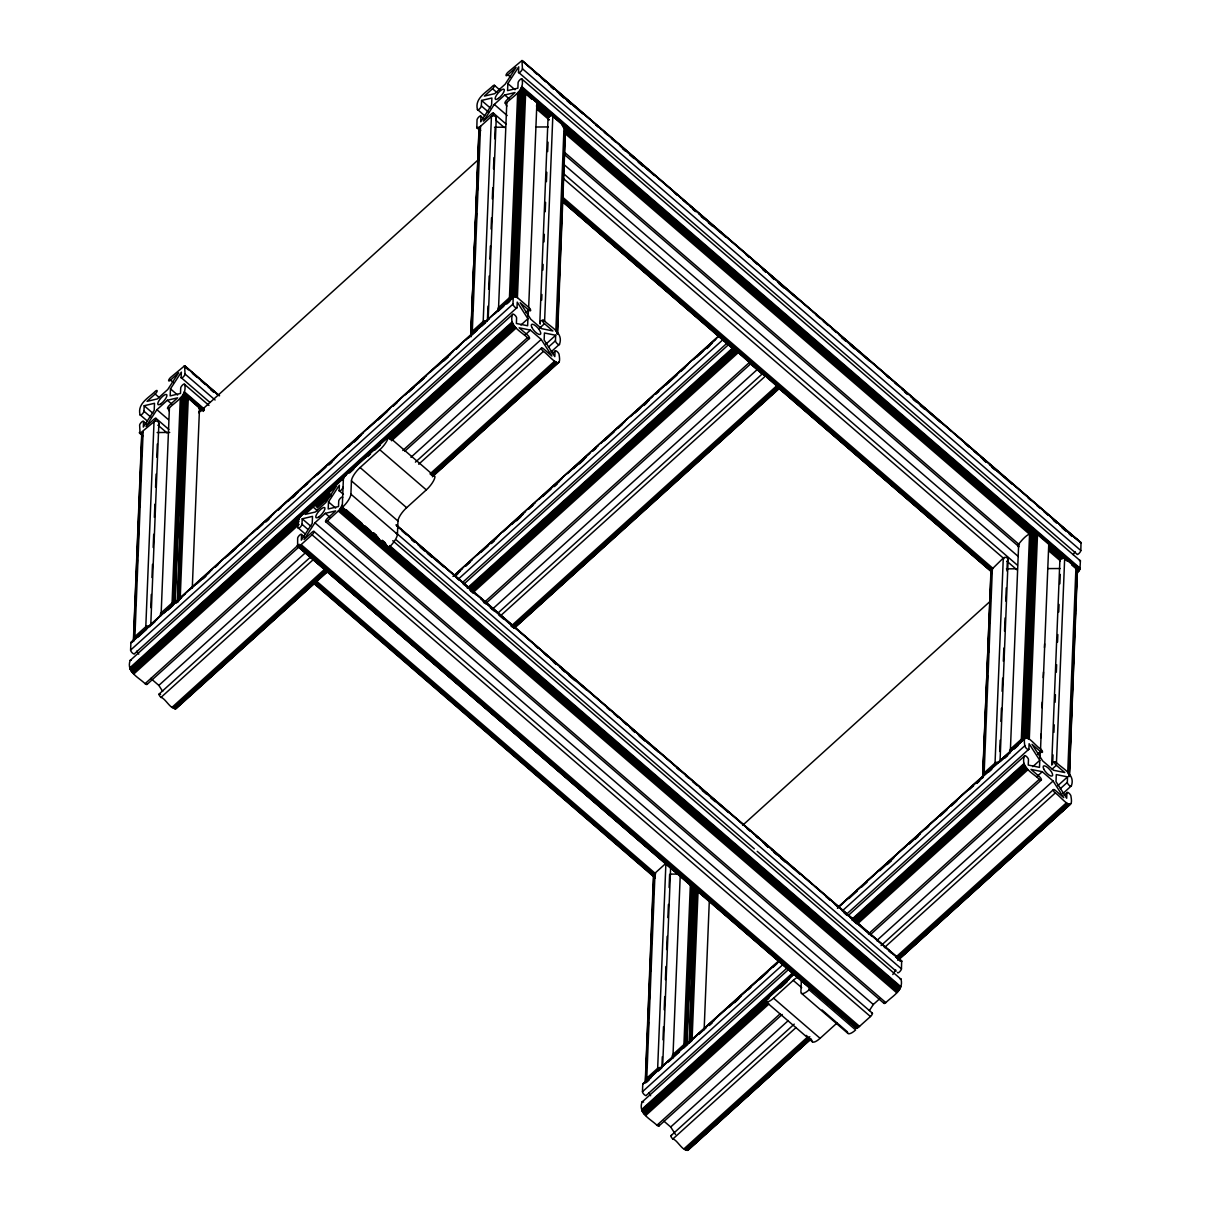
<?xml version="1.0" encoding="UTF-8"?>
<svg xmlns="http://www.w3.org/2000/svg" width="1211" height="1211" viewBox="0 0 1211 1211"><rect width="100%" height="100%" fill="white"/><g stroke="black" fill="none" stroke-linecap="round" stroke-linejoin="round"><path stroke-width="1.5" d="M147.106 683.7A2.816 0.984 47.9 0 1 145.093 683.67C138.796 677.539 125.974 671.817 130.183 660.479L512.556 314.497A2.816 0.984 47.9 0 1 514.63 314.921A2.816 0.984 47.9 0 1 516.597 317.993L516.386 323.473L527.633 325.774L527.905 318.735L517.233 302.129L517.021 307.609L134.648 653.577A2.816 0.984 47.9 0 1 132.574 653.153A2.816 0.984 47.9 0 1 130.591 650.095L130.894 642.738L132.559 642.012M209.76 402.294L181.12 377.59L181.347 372.11L170.463 388.852L170.176 395.891L180.484 393.454L180.711 387.974A2.816 0.878 -49.2 0 1 182.71 384.886A2.816 0.878 -49.2 0 1 184.617 384.432C187.538 395.649 175.762 401.446 169.419 407.819A2.816 0.878 -49.2 0 1 167.512 408.258A2.816 0.878 -49.2 0 1 169.525 405.17L177.639 397.829L167.33 400.266L156.9 409.696L146.016 426.439L154.145 419.097A2.816 0.878 -49.2 0 1 156.037 418.643A2.816 0.878 -49.2 0 1 154.024 421.731L140.082 433.356L139.628 425.137A2.816 0.878 -49.2 0 1 141.642 422.049A2.816 0.878 -49.2 0 1 143.549 421.595L146.41 424.062M147.212 420.928L140.052 414.752C137.131 403.535 148.908 397.738 155.25 391.365A2.816 0.878 -49.2 0 1 157.158 390.926A2.816 0.878 -49.2 0 1 155.144 394.014L147.031 401.356L157.339 398.919L167.769 389.488L178.653 372.746L170.524 380.087A2.816 0.878 -49.2 0 1 168.632 380.542A2.816 0.878 -49.2 0 1 170.63 377.454L184.587 365.828L185.041 374.048A2.816 0.878 -49.2 0 1 183.028 377.136A2.816 0.878 -49.2 0 1 181.12 377.59M133.392 640.74L141.732 433.826L143.14 431.585L134.905 636.562L133.543 641.376L141.959 433.205M134.043 637.591L142.277 432.615M134.663 629.402L135.042 620.002M135.874 599.309L136.253 589.908M137.085 569.231L137.448 559.83M138.281 539.137L138.659 529.737M139.568 507.167L139.87 499.643M140.779 477.089L141.082 469.565M141.99 446.995L142.292 439.472M143.549 421.595L143.322 427.074L154.206 410.332L154.493 403.293L144.185 405.73L143.958 411.21A2.816 0.878 -49.2 0 1 141.959 414.298A2.816 0.878 -49.2 0 1 140.052 414.752M134.905 636.562L145.804 626.708L154.024 421.731A2.816 2.483 2.3 0 1 158.005 421.716A2.816 2.483 2.3 0 1 158.081 425.228M150.754 607.634L151.284 594.465M151.965 577.541L152.495 564.387M153.176 547.463L153.706 534.293M154.372 517.369L154.902 504.215M155.583 487.291L156.113 474.122M156.794 457.198L157.324 444.028M150.785 624.679L158.868 423.472M160.791 615.793A2.816 2.483 2.3 0 1 161.184 612.781L169.419 407.819A2.816 2.483 2.3 0 0 169.025 410.817M161.184 612.781L172.068 602.942L180.303 397.965C187.781 392.409 194.275 404.671 199.527 407.638L192.277 588.152M172.068 602.942L173.218 602.139L181.453 397.163M173.218 602.139L182.104 396.875M173.869 601.852L182.8 396.663M174.566 601.64L183.527 396.527M175.292 601.504L184.254 396.481M185.722 396.648L177.487 601.61L184.995 396.527M178.184 601.822L186.418 396.845M178.925 600.232L187.084 397.132M180.182 599.127L188.265 397.919M871.526 1013.198A2.816 0.878 -49.2 0 1 872.374 1013.849A2.816 0.878 -49.2 0 1 870.452 1016.544L858.554 1027.216L856.01 1028.033L297.618 546.297L297.649 538.199A2.816 0.878 -49.2 0 1 299.662 535.111A2.816 0.878 -49.2 0 1 301.569 534.656L304.43 537.139M305.233 533.99L298.073 527.814C295.151 516.597 306.928 510.815 313.271 504.442A2.816 0.878 -49.2 0 1 315.178 503.988A2.816 0.878 -49.2 0 1 313.165 507.076L305.051 514.433L315.36 511.996L325.789 502.55L336.673 485.808L328.559 493.165A2.816 0.878 -49.2 0 1 326.652 493.604A2.816 0.878 -49.2 0 1 328.665 490.516C332.858 489.819 338.808 476.559 343.349 479.768M301.569 534.656L301.342 540.136L312.226 523.409L312.514 516.37L302.205 518.792L301.993 524.272A2.816 0.878 -49.2 0 1 299.98 527.375A2.816 0.878 -49.2 0 1 298.073 527.814M343.44 494.36L339.141 490.652L339.368 485.172L328.484 501.914L328.196 508.953L338.505 506.516L338.732 501.036A2.816 0.878 -49.2 0 1 340.73 497.948A2.816 0.878 -49.2 0 1 342.637 497.494M342.244 507.485L343.455 477.119L388.443 436.429L434.976 476.574A12.14 3.815 -49.2 0 1 426.317 489.895L406.639 507.697A12.14 3.815 -49.2 0 0 397.965 521.033L397.435 534.308A12.14 3.815 -49.2 0 1 388.776 547.629L342.244 507.485A12.14 3.815 -49.2 0 0 350.902 494.164L351.432 480.888A12.14 3.815 -49.2 0 1 360.106 467.552L379.785 449.75A12.14 3.815 -49.2 0 0 388.443 436.429M480.328 130.561L476.831 127.776L477.028 119.859A2.816 0.878 -49.2 0 1 479.026 116.771A2.816 0.878 -49.2 0 1 480.934 116.317L483.795 118.799M484.597 115.651L477.437 109.474C474.515 98.258 486.292 92.46 492.635 86.102A2.816 0.878 -49.2 0 1 494.542 85.648A2.816 0.878 -49.2 0 1 492.529 88.736L484.415 96.078L494.724 93.656L505.154 84.21L516.037 67.468L507.924 74.825A2.816 0.878 -49.2 0 1 506.016 75.264A2.816 0.878 -49.2 0 1 508.03 72.176L521.971 60.55L522.425 68.77A2.816 0.878 -49.2 0 1 520.412 71.873A2.816 0.878 -49.2 0 1 518.505 72.312L518.732 66.832L507.848 83.574L507.56 90.613L517.869 88.176L518.096 82.696A2.816 0.878 -49.2 0 1 520.109 79.608A2.816 0.878 -49.2 0 1 522.002 79.154L1080.409 560.905L1079.94 569.049L1077.109 573.424M479.117 128.548L470.943 336.098L478.981 129.183L480.54 126.307L491.424 116.468A2.816 0.878 -49.2 0 0 493.437 113.365A2.816 0.878 -49.2 0 0 491.53 113.819L483.401 121.161L494.285 104.434L504.73 94.988L515.023 92.551L506.909 99.907A2.816 0.878 -49.2 0 0 504.896 102.996A2.816 0.878 -49.2 0 0 506.803 102.541C513.146 96.169 524.923 90.371 522.002 79.154M471.185 336.719L479.344 127.927M470.716 334.811L479.662 127.352M472.578 310.97L472.88 303.446M473.789 280.876L474.091 273.353M475 250.798L475.302 243.275M476.211 220.705L476.513 213.181M477.406 190.611L477.709 183.088M478.617 160.533L478.92 153.01M471.427 332.314L472.305 331.284L480.54 126.307L477.195 128.063M480.934 116.317L480.722 121.796L491.59 105.069L491.878 98.015L481.569 100.452L481.357 105.932A2.816 0.878 -49.2 0 1 479.344 109.035A2.816 0.878 -49.2 0 1 477.437 109.474M472.305 331.284L483.189 321.43L491.424 116.468A2.816 2.483 2.3 0 1 495.904 119.435M487.458 319.28L487.988 306.126M488.669 289.202L489.199 276.032M489.88 259.109L490.41 245.954M491.091 229.03L491.545 217.738M492.302 198.937L492.756 187.66M493.498 168.844L493.952 157.566M494.709 138.765L495.163 127.473M488.184 319.401L496.253 118.194M498.175 310.516A2.816 2.483 2.3 0 1 498.569 307.518L506.803 102.541A2.816 2.483 2.3 0 0 506.879 106.053M498.569 307.518L509.453 297.664L517.687 92.687C525.18 87.131 531.674 99.393 536.912 102.36A2.816 2.483 2.3 0 1 536.988 105.872M509.453 297.664L510.603 296.862L518.838 91.9M510.603 296.862L519.504 91.597M511.269 296.574L520.185 91.385M511.965 296.362L520.912 91.264M552.231 353.688L555.032 351.145A2.816 0.984 47.9 0 1 557.121 351.584A2.816 0.984 47.9 0 1 559.088 354.641C562.494 373.715 547.796 353.415 543.376 351.432A2.816 0.984 47.9 0 1 541.408 348.359A2.816 0.984 47.9 0 1 543.482 348.783L551.883 356.034L541.211 339.428L530.418 330.119L519.171 327.803L527.572 335.053A2.816 0.984 47.9 0 1 529.54 338.126A2.816 0.984 47.9 0 1 527.466 337.702C521.169 331.557 508.348 325.835 512.556 314.497M517.021 307.609A2.816 0.984 47.9 0 1 514.947 307.185A2.816 0.984 47.9 0 1 512.964 304.112L521.638 91.203M551.096 351.856L559.497 344.257C563.72 332.919 550.884 327.197 544.602 321.066A2.816 0.984 47.9 0 0 542.513 320.627A2.816 0.984 47.9 0 0 544.496 323.7L552.882 330.951L541.65 328.65L530.842 319.326L520.17 302.72L528.571 309.971A2.816 0.984 47.9 0 0 530.66 310.394A2.816 0.984 47.9 0 0 528.677 307.337L517.415 297.618L514.145 296.226L522.38 91.249M514.872 296.347L523.107 91.37M515.568 296.544L523.803 91.582M516.234 296.831L524.469 91.854M525.65 92.641L517.415 297.618L513.615 296.014L131.06 642.178M528.132 316.934L528.359 311.288M536.912 102.36L528.677 307.337A2.816 2.483 2.3 0 1 529.449 309.728M539.818 322.853L548.053 117.876M541.665 300.161L541.892 294.515M542.876 270.068L543.103 264.422M544.011 241.867L544.314 234.344M545.207 211.774L545.586 202.373M546.418 181.68L546.797 172.28M547.629 151.602L548.008 142.202M548.916 119.632A2.816 2.483 2.3 0 1 548.84 116.12A2.816 2.483 2.3 0 1 552.821 116.089L544.602 321.066A2.816 2.483 2.3 0 0 540.227 324.094M555.032 351.145L554.82 356.624L544.148 340.019L544.435 332.98L555.682 335.28L555.455 340.76A2.816 0.984 47.9 0 0 557.423 343.833A2.816 0.984 47.9 0 0 559.497 344.257M552.821 116.089L564.084 125.808L555.864 330.77L557.514 333.63M556.772 331.799L565.007 126.822L564.084 125.808M557.105 332.374L565.007 126.822M557.257 334.312L565.34 127.412M557.575 334.281L565.582 128.018M782.2 1014.455L658.951 1125.973A2.816 0.984 47.9 0 1 656.952 1125.261C650.67 1119.131 637.834 1113.409 642.042 1102.071L789.118 968.997M786.575 968.452L646.507 1095.183A2.816 0.984 47.9 0 1 644.434 1094.759A2.816 0.984 47.9 0 1 642.466 1091.686L642.753 1084.329L643.662 1083.451M666.474 862.928A2.816 2.483 2.3 0 0 665.899 863.337L655.015 873.176L653.456 876.053L645.251 1082.331L646.78 1078.153L657.664 1068.299A2.816 2.483 2.3 0 1 661.645 1068.284M645.418 1082.967L653.819 874.796M645.735 1081.695L654.137 874.221M646.977 1059.716L647.279 1052.192M648.188 1029.622L648.49 1022.099M649.399 999.544L649.701 992.021M650.534 971.328L650.913 961.928M651.73 941.25L652.108 931.849M653.017 909.279L653.319 901.756M646.78 1078.153L655.015 873.176M657.664 1068.299L665.899 863.337M661.933 1066.149L662.311 1056.749M662.992 1039.825L663.522 1026.671M664.203 1009.747L664.733 996.577M665.414 979.654L665.944 966.484M666.625 949.56L667.155 936.406M667.897 917.59L668.427 904.435M669.108 887.512L669.638 874.342M662.659 1066.27L670.652 866.94M673.119 1057.899A2.816 2.483 2.3 0 1 673.044 1054.387L680.219 875.735M673.044 1054.387L683.927 1044.533L690.421 882.804M683.927 1044.533L685.078 1043.731L691.511 883.894M685.078 1043.731L692.087 885.483M685.744 1043.443L692.783 885.271M686.44 1043.231L693.419 887.012M687.152 1043.095L694.16 886.967M695.538 889.01L689.347 1043.216L694.811 888.889M690.119 1041.536L696.234 889.222M690.785 1041.823L696.9 889.495M692.041 1040.718L698.096 890.282M704.136 1029.759L709.343 900M801.379 980.108L800.91 991.733A12.14 3.815 -49.2 0 0 809.115 989.796L855.647 1029.94A12.14 3.815 -49.2 0 1 847.488 1032.544M809.115 989.796L809.266 986.223M884.227 1002.178A2.816 0.878 -49.2 0 0 885.831 1002.617C892.174 996.259 903.951 990.462 901.029 979.245L392.758 540.742M897.533 972.403A2.816 0.878 -49.2 0 0 899.44 971.949A2.816 0.878 -49.2 0 0 901.453 968.861L901.65 960.944L899.879 960.989M982.802 777.689L990.976 570.154L1003.283 558.059A2.816 2.483 2.3 0 1 1007.264 558.029A2.816 2.483 2.3 0 1 1007.325 561.556L1006.947 570.956M982.636 777.053L991.203 569.533M982.969 774.495L991.521 568.943M983.604 773.254L983.907 765.73M984.815 743.16L985.118 735.637M986.026 713.067L986.329 705.544M987.237 682.989L987.54 675.466M988.448 652.896L988.751 645.372M989.659 622.802L989.962 615.294M990.855 592.724L991.234 583.324M983.287 773.92L984.165 772.875L992.399 567.914M984.165 772.875L995.048 763.036L1003.283 558.059M999.696 751.486L1000.15 740.193M1000.907 721.393L1001.436 708.223M1002.118 691.299L1002.647 678.145M1003.329 661.221L1003.858 648.052M1004.54 631.128L1005.069 617.958M1005.751 601.034L1006.28 587.88M1000.044 760.992L1008.127 559.785M1010.504 752.621A2.816 2.483 2.3 0 1 1010.428 749.109L1018.663 544.133C1030.379 529.177 1036.722 529.51 1048.771 543.951A2.816 2.483 2.3 0 1 1049.286 546.948M1010.428 749.109L1021.327 739.255L1029.562 534.293M1021.327 739.255L1022.478 738.468L1030.712 533.491M1022.478 738.468L1031.363 533.203M1023.128 738.165L1032.06 532.991M1023.825 737.953L1032.771 532.855M1064.106 795.279L1066.906 792.751A2.816 0.984 47.9 0 1 1068.98 793.175A2.816 0.984 47.9 0 1 1070.948 796.232C1074.369 815.306 1059.67 795.006 1055.235 793.023A2.816 0.984 47.9 0 1 1053.267 789.95A2.816 0.984 47.9 0 1 1055.341 790.374L1063.742 797.625L1053.07 781.019L1042.277 771.71L1031.03 769.409L1039.432 776.645A2.816 0.984 47.9 0 1 1041.399 779.717A2.816 0.984 47.9 0 1 1039.326 779.294C1033.044 773.148 1020.207 767.426 1024.415 756.088A2.816 0.984 47.9 0 1 1026.489 756.512A2.816 0.984 47.9 0 1 1028.472 759.585L1028.245 765.064L1039.492 767.365L1039.78 760.326L1029.108 743.721L1028.881 749.2L846.807 913.957M1028.881 749.2A2.816 0.984 47.9 0 1 1026.807 748.776A2.816 0.984 47.9 0 1 1024.839 745.704C1021.418 726.63 1036.116 746.945 1040.552 748.928A2.816 0.984 47.9 0 1 1042.52 751.986A2.816 0.984 47.9 0 1 1040.446 751.562L1032.044 744.326L1042.716 760.932L1053.509 770.241L1064.757 772.542L1056.355 765.291A2.816 0.984 47.9 0 1 1054.387 762.234A2.816 0.984 47.9 0 1 1056.461 762.658C1062.743 768.803 1075.58 774.51 1071.372 785.848L1062.97 793.462M1024.536 737.832L1033.513 532.81M1037.509 534.233L1029.289 739.21L1026.005 737.817L1034.239 532.84M1026.731 737.938L1034.966 532.961M1027.443 738.15L1035.662 533.173M1028.109 738.422L1036.328 533.461M1039.992 758.525L1040.219 752.894M1040.824 737.847L1040.976 734.078M1042.035 707.754L1042.262 702.123M1043.246 677.676L1043.473 672.029M1044.457 647.582L1044.609 643.813M1048.771 543.951L1040.552 748.928A2.816 2.483 2.3 0 1 1041.051 751.925M1051.693 764.444L1059.913 559.467M1052.616 764.323L1052.995 754.907M1053.903 732.352L1054.206 724.829M1055.114 702.259L1055.417 694.736M1056.325 672.166L1056.628 664.657M1057.536 642.087L1057.839 634.564M1058.732 611.994L1059.035 604.471M1059.867 583.793L1060.246 574.392M1060.321 560.708A2.816 2.483 2.3 0 1 1064.696 557.681L1056.461 762.658A2.816 2.483 2.3 0 0 1051.799 765.08M1066.906 792.751L1066.679 798.231L1056.007 781.625L1056.295 774.571L1067.542 776.887L1067.315 782.367A2.816 0.984 47.9 0 0 1069.283 785.424A2.816 0.984 47.9 0 0 1071.372 785.848M1064.696 557.681L1075.958 567.399L1067.724 772.376L1069.434 775.873M1068.632 773.39L1076.867 568.428L1075.958 567.399M1068.798 776.493L1069.328 763.324M1069.934 748.277L1070.539 733.23M1071.145 718.199L1071.75 703.152M1072.356 688.105L1072.961 673.059M1073.567 658.012L1074.172 642.98M1074.778 627.934L1075.383 612.887M1075.973 597.84L1076.579 582.794M1069.116 775.903L1076.867 568.428M1069.343 775.282L1077.2 569.003M1069.404 776.523L1077.457 569.624M518.505 72.312L1076.912 554.063A2.816 0.878 -49.2 0 0 1078.804 553.609A2.816 0.878 -49.2 0 0 1080.817 550.521L1081.014 542.604L1059.625 525.165M478.981 129.183L479.011 130.485M653.456 876.053L654.228 879.186M1077.669 570.911L1077.275 572.818M342.35 504.851L339.337 510.028L327.439 520.881A2.816 0.878 -49.2 0 1 325.532 521.335A2.816 0.878 -49.2 0 1 327.545 518.247L335.659 510.891L325.35 513.328L314.921 522.774L304.037 539.5L312.166 532.159A2.816 0.878 -49.2 0 1 314.058 531.705A2.816 0.878 -49.2 0 1 312.06 534.808L300.161 545.48L297.618 546.297M141.732 433.826L142.368 437.595M990.976 570.154L991.279 573.333M176.412 707.966C171.341 711.19 165.635 698.293 161.002 697.4A2.816 0.984 47.9 0 1 159.05 694.524A2.816 0.984 47.9 0 1 160.579 694.357M565.098 131.802L565.749 128.669M1073.173 554.668L1075.141 551.626M869.362 1010.595L873.313 1004.509L879.837 998.606M892.81 974.522L895.777 969.966M512.677 296.226L513.615 296.014M671.53 1135.509A2.816 0.984 47.9 0 0 671.03 1136.569A2.816 0.984 47.9 0 0 672.862 1138.991C677.388 1139.748 683.292 1152.887 688.287 1149.557L726.1 1115.346M198.68 412.754L478.587 159.489M130.894 642.738L514.16 295.878M133.558 640.634L157.369 619.078M164.363 612.751L185.374 593.738M189.582 589.939L211.986 569.654M214.786 567.126L220.387 562.055M224.595 558.256L246.999 537.972M252.615 532.901L273.61 513.903M277.819 510.088L310.031 480.949M314.239 477.149L336.643 456.865M342.244 451.794L363.255 432.796M367.463 428.982L389.866 408.712M392.667 406.169L399.675 399.842M405.276 394.771L426.287 375.758M430.495 371.959L452.899 351.674M455.699 349.146L461.3 344.075M465.508 340.276L489.32 318.735M494.921 313.664L514.524 295.923M138.16 636.941L146.561 629.342M150.769 625.542L154.978 621.727M167.572 610.329L173.173 605.258M175.973 602.73L181.589 597.659M196.984 583.717L209.594 572.303M215.195 567.232L217.995 564.704M227.804 555.834L236.206 548.235M240.414 544.435L244.607 540.621M257.216 529.222L262.817 524.151M265.618 521.623L271.219 516.552M278.227 510.209L281.028 507.681M288.036 501.339L297.83 492.468M303.431 487.397L307.639 483.598M317.449 474.727L325.85 467.128M328.65 464.585L334.251 459.514M348.253 446.844L360.863 435.445M377.665 420.232L387.475 411.362M393.075 406.29L397.284 402.491M408.485 392.349L414.086 387.278M418.295 383.478L423.895 378.407M437.898 365.737L450.507 354.339M456.108 349.268L458.908 346.724M468.718 337.854L477.119 330.255M481.312 326.455L485.52 322.656M498.13 311.242L503.731 306.171M506.531 303.643L514.932 296.029M176.428 602.911L179.228 600.384M203.039 578.828L205.84 576.3M266.072 521.805L268.872 519.277M292.684 497.721L295.484 495.193M329.104 464.782L331.905 462.239M354.308 441.97L358.517 438.155M443.953 360.863L448.146 357.048M506.985 303.825L509.786 301.297M130.591 650.095L512.964 304.112M129.88 667.821L512.253 321.854M130.001 668.623L512.374 322.656M130.152 669.093L512.525 323.125M130.379 669.607L512.753 323.64M130.652 670.152L346.361 474.984M349.162 472.457L513.025 324.185M525.771 312.514L528.571 309.971M131 670.712L299.072 518.641M307.473 511.027L327.091 493.286M336.885 484.415L343.894 478.088M349.495 473.017L353.703 469.217M367.705 456.532L370.505 454.004M374.714 450.204L380.315 445.133M387.308 438.791L513.373 324.745M131.378 671.288L299.465 519.201M314.875 505.275L327.47 493.861M389.109 438.094L513.752 325.305M131.817 671.863L298.496 521.048M315.299 505.835L329.301 493.165M389.533 438.67L514.191 325.88M132.287 672.423L298.966 521.608M317.176 505.138L328.378 494.996M390.003 439.23L514.66 326.44M132.786 672.968L298.057 523.424M316.268 506.94L330.27 494.27M390.502 439.775L515.159 326.985M133.831 673.952L299.102 524.408M317.312 507.939L329.922 496.54M391.547 440.774L516.204 327.984M520.912 325.063L527.905 318.735M524.817 335.175L530.418 330.119M145.093 683.67L299.162 544.269M402.809 450.492L527.466 337.702M538.88 328.771L544.496 323.7M147.076 684.382L299.753 546.237M404.807 451.188L529.449 338.399M162.713 691.436L158.838 685.396L305.899 552.337M410.953 457.289L541.211 339.428M159.11 694.054L310.379 557.181M415.434 462.133L541.484 348.072M545.873 344.151L555.682 335.28M161.002 697.4L313.679 559.27M418.718 464.222L543.376 351.432M548.447 347.103L555.455 340.76M172.265 707.118L324.926 568.973M429.981 473.925L554.638 361.135M173.309 707.935L325.986 569.791M431.025 474.742L555.682 361.953M173.824 708.253L326.486 570.109M431.54 475.06L556.197 362.271M174.308 708.511L326.97 570.366M432.024 475.317L556.682 362.528M174.747 708.692L327.424 570.563M432.463 475.514L557.121 362.725M175.156 708.813L327.833 570.684M432.872 475.635L557.529 362.831M175.519 708.859L328.181 570.714M432.736 476.044L558.786 361.998M175.822 708.829L328.923 570.396M432.388 476.801L558.619 362.558M453.05 576.421L719.046 335.719M453.474 576.133L719.289 335.614M454.14 576.133L462.541 568.549M465.327 566.006L472.32 559.679M477.921 554.623L498.917 535.625M503.11 531.841L525.498 511.587M528.284 509.044L535.292 502.716M539.485 498.917L561.874 478.663M567.459 473.607L589.848 453.353M592.648 450.825L598.249 445.754M601.034 443.226L624.831 421.7M630.416 416.645L652.805 396.391M655.605 393.847L687.787 364.738M693.373 359.667L715.762 339.413M454.549 576.254L460.15 571.198M465.735 566.127L469.944 562.328M481.13 552.201L488.124 545.873M490.924 543.345L496.525 538.274M511.905 524.348L523.107 514.221M528.692 509.165L532.901 505.365M542.695 496.51L551.081 488.911M553.881 486.383L559.482 481.312M573.469 468.657L586.063 457.258M593.057 450.931L595.857 448.403M604.244 440.804L614.038 431.949M618.231 428.149L622.439 424.35M635.033 412.951L640.619 407.895M643.419 405.367L649.02 400.296M656.014 393.969L658.814 391.441M665.808 385.113L676.994 374.986M681.188 371.187L685.396 367.387M696.582 357.26L703.576 350.933M706.376 348.39L711.977 343.334M454.988 576.451L457.788 573.908M491.378 543.527L494.164 540.999M516.552 520.745L520.745 516.946M554.335 486.565L557.121 484.037M579.509 463.783L583.702 459.983M643.874 405.549L646.659 403.021M706.83 348.586L709.631 346.058M458.182 579.267L723.996 338.747M463.631 581.492L726.645 343.515M463.359 584.595L729.173 344.075M467.264 588.137L733.079 347.618M468.778 587.683L733.2 348.435M468.929 588.152L734.744 347.633M469.157 588.667L734.971 348.147M469.429 589.212L733.851 349.949M469.777 589.772L735.592 349.252L738.422 352.492L472.608 593.012M470.156 590.332L735.985 349.828M470.595 590.907L736.409 350.388M471.064 591.468L736.878 350.963M471.563 592.012L737.378 351.493M483.87 602.73L749.685 362.21A2.816 0.984 47.9 0 0 751.471 363.058M485.853 603.441L751.683 362.922M492.014 609.511L757.829 369.007M497.888 613.114L762.309 373.851M501.172 615.188L765.594 375.94A2.816 0.984 47.9 0 1 763.869 373.76M511.042 626.178L776.856 385.658L779.354 387.232L513.525 627.752M512.086 626.98L777.916 386.46M512.601 627.313L778.416 386.793M514.478 626.299L778.9 387.051M513.933 627.873L779.748 387.353M514.297 627.904L779.612 387.777M514.599 627.873L779.445 388.337M742.721 825.221L990.447 601.08M642.92 1083.769L778.961 960.656M837.603 907.614L1025.475 737.62M643.359 1083.482L779.521 960.52M838.042 907.327L1025.732 737.514M642.753 1084.329L779.884 960.565M837.437 908.174L1025.127 738.362M645.826 1082.346L651.427 1077.275M658.436 1070.933L661.236 1068.405M668.23 1062.062L679.447 1051.92M683.64 1048.12L687.848 1044.321M699.05 1034.179L706.058 1027.851M708.859 1025.308L714.46 1020.237M728.462 1007.567L741.071 996.169M748.065 989.826L750.865 987.298M759.282 979.684L767.683 972.085M773.284 967.014L777.477 963.214M848.911 898.577L857.327 890.978M861.521 887.179L867.121 882.108M879.731 870.694L893.733 858.024M909.143 844.082L920.345 833.94M925.946 828.884L928.746 826.341M939.963 816.199L946.957 809.871M951.165 806.072L956.766 801.001M969.375 789.587L973.568 785.788M976.369 783.26L983.377 776.917M988.978 771.846L991.779 769.318M1000.18 761.704L1009.989 752.833M1014.197 749.034L1018.39 745.234M646.265 1082.528L649.081 1079.985M709.298 1025.505L712.098 1022.962M734.517 1002.693L738.71 998.878M887.179 864.548L891.387 860.749M915.198 839.208L917.999 836.665M976.823 783.441L979.623 780.913M1004.842 758.101L1007.643 755.558M642.466 1091.686L782.518 964.955M842.75 910.46L1024.839 745.704M847.942 915.773L1024.415 756.088M641.754 1109.412L793.023 972.554M851.848 919.316L1024.128 763.445M641.86 1110.215L793.129 973.356M851.954 920.118L1024.234 764.247M642.012 1110.699L793.281 973.826M853.513 919.331L1024.385 764.716M642.239 1111.214L793.508 974.34M853.74 919.845L1024.612 765.231M793.977 974.219L765.352 1000.119A12.14 3.815 -49.2 0 0 773.557 998.182L793.235 980.38A12.14 3.815 -49.2 0 1 798.321 976.914M1037.63 754.105L1040.446 751.562M642.526 1111.743L789.587 978.685M854.012 920.39L1024.9 765.776M642.859 1112.303L768.909 998.258M780.126 988.115L787.12 981.773M854.36 920.95L1025.233 766.336M643.253 1112.879L766.502 1001.361M854.739 921.51L1025.626 766.911M643.677 1113.454L766.941 1001.936M855.178 922.086L1026.05 767.471M644.146 1114.014L767.411 1002.496M855.647 922.646L1026.519 768.046M644.646 1114.559L767.895 1003.041M856.147 923.191L1027.019 768.576M645.69 1115.558L768.94 1004.025M858.584 922.918L1028.063 769.575M1032.771 766.669L1039.78 760.326M1036.677 776.781L1042.277 771.71M656.952 1125.261L780.202 1013.743M868.454 933.908L1039.326 779.294M1052.147 769.106L1056.355 765.291M870.437 934.604L1041.324 780.005M675.556 1134.54L670.697 1127.002L788.346 1020.54M876.597 940.705L1053.07 781.019M670.985 1135.646L794.234 1024.128M881.078 945.549L1053.358 789.678M1057.733 785.757L1067.542 776.887M672.862 1138.991L796.127 1027.473M884.363 947.638L1055.235 793.023M1060.321 788.694L1067.315 782.367M684.124 1148.709L807.389 1037.191M895.625 957.356L1066.497 802.742M685.184 1149.527L809.841 1036.737M896.67 958.158L1067.557 803.544M685.683 1149.844L808.933 1038.327M897.184 958.491L1068.057 803.877M686.168 1150.102L809.417 1038.584M897.669 958.734L1068.541 804.134M686.607 1150.299L809.871 1038.766M898.108 958.93L1068.98 804.316M687.015 1150.405L810.28 1038.887M898.517 959.051L1069.389 804.437M730.294 1111.547L810.144 1039.31M899.773 958.204L968.406 896.095M971.207 893.567L1031.439 839.072M1034.239 836.544L1058.051 814.988M1060.851 812.46L1070.66 803.589M687.379 1150.45L810.946 1038.887M897.775 960.323L1070.055 804.437M687.939 1150.314L809.977 1039.871M899.425 958.945L1070.494 804.149M806.238 1035.405L811.885 1040.279A12.14 3.815 -49.2 0 0 820.089 1038.327L837.149 1022.901M494.527 127.261L505.305 127.185M535.762 127.004L548.326 126.928M157.142 432.524L169.722 432.448M1006.402 568.852L1017.179 568.792M1047.621 568.595L1060.2 568.519M670.803 874.115L677.993 874.07M522.244 60.58L1081.014 542.604M521.971 60.55L809.765 308.835M812.626 311.303L951.513 431.116M954.374 433.583L1080.363 542.286M522.713 61.428L1081.12 543.164M534.157 71.827L537.018 74.31M541.317 78.004L545.616 81.712M548.477 84.18L554.199 89.13M557.06 91.597L582.839 113.834M595.721 124.945L598.582 127.412M604.319 132.362L607.18 134.83M611.479 138.538L615.763 142.247M620.062 145.941L654.424 175.595M674.466 192.882L677.343 195.349M683.065 200.299L687.364 204.008M690.225 206.476L695.947 211.41M698.808 213.878L726.01 237.356M746.067 254.643L748.928 257.11M753.227 260.819L757.511 264.528M761.81 268.236L766.109 271.945M768.97 274.413L774.692 279.347M777.568 281.815L797.61 299.117M816.214 315.178L819.09 317.645M823.374 321.354L827.673 325.063M831.972 328.756L836.271 332.465M839.132 334.932L869.195 360.878M886.376 375.698L889.237 378.165M894.974 383.115L897.835 385.582M902.119 389.291L907.856 394.226M910.717 396.693L940.78 422.639M965.122 443.635L969.421 447.343M973.72 451.052L978.004 454.761M980.88 457.228L986.602 462.163M989.463 464.63L1012.381 484.4M1028.124 497.993L1030.985 500.461M1036.707 505.396L1039.583 507.863M1043.867 511.572L1048.166 515.28M1052.465 518.989L1056.764 522.698M550.914 86.844L553.79 89.326M559.512 94.261L563.811 97.97M566.672 100.437L570.971 104.146M622.515 148.605L625.376 151.087M629.675 154.781L633.958 158.49M638.258 162.198L642.557 165.907M692.662 209.14L695.538 211.607M701.26 216.542L704.121 219.024M708.42 222.718L712.719 226.427M762.824 269.659L765.685 272.127M771.422 277.077L774.283 279.544M778.582 283.253L784.304 288.188M841.569 337.597L845.868 341.305M850.167 345.014L854.466 348.723M904.572 391.955L907.433 394.423M913.17 399.358L916.031 401.84M920.315 405.534L924.614 409.242M983.317 459.892L986.178 462.36M991.915 467.295L994.776 469.777M1053.479 520.412L1056.34 522.88M1062.062 527.829L1066.361 531.538M1069.222 534.006L1072.083 536.473M522.425 68.77L1080.817 550.521M507.924 74.825L510.785 77.292M521.714 86.511L1080.106 568.247M521.547 87.313L1079.94 569.049M521.366 87.782L1079.773 569.533M521.139 88.297L1079.531 570.048M520.836 88.842L1079.228 570.593M520.488 89.417L531.947 99.302M537.669 104.237L550.551 115.348M562.01 125.233L1034.497 532.855M1048.817 545.207L1067.436 561.268M1071.72 564.977L1078.88 571.153M537.275 104.812L550.157 115.923M563.054 127.049L1034.103 533.445M1049.861 547.024L1062.743 558.15M536.836 105.387L549.733 116.513M565.476 130.092L1033.679 534.021M1049.422 547.599L1060.881 557.484M536.382 105.962L549.264 117.073M565.007 130.667L1031.772 533.355M1048.953 548.174L1061.85 559.285M537.321 107.749L548.78 117.618M564.523 131.212L1031.288 533.9M1049.907 549.961L1059.928 558.604M507.848 83.574L515.008 89.75M537.729 109.989L549.188 119.874M564.947 133.452L1030.273 534.899M1048.877 550.96L1060.336 560.844M494.497 85.36L500.219 90.31M504.73 94.988L509.014 98.697M492.529 88.736L496.828 92.445M564.084 151.95L1019.39 544.753M563.66 153.918L1018.966 546.721M494.285 104.434L507.167 115.545M563.009 163.727L1018.315 556.53M481.569 100.452L490.167 107.87M493.377 113.092L506.259 124.203M563.539 173.612L1017.407 565.189M481.357 105.932L488.517 112.108M495.723 120.161L504.306 127.579M563.009 178.229L1003.995 558.68M1006.856 561.147L1016.892 569.791M562.146 196.727L993.111 568.519M562.57 198.786L992.097 569.352M562.086 199.104L991.627 569.685M563.07 200.602L991.173 569.942M562.646 200.799L990.749 570.139M476.725 127.216L480.661 130.516M562.267 200.92L736.954 351.614M739.815 354.096L764.156 375.092M767.017 377.56L991.809 571.486M561.949 200.965L736.621 351.659M749.503 362.785L763.823 375.138M777.871 387.459L991.476 571.531M562.737 201.889L733.276 349.056M750.305 363.709L761.916 373.76M778.945 388.413L990.992 571.395M379.785 449.75L426.317 489.895M360.106 467.552L406.639 507.697M351.432 480.888L397.965 521.033M396.073 524.726L901.65 960.944M397.011 525.831L812.233 884.045M815.094 886.513L882.395 944.58M885.256 947.047L900.999 960.626M396.33 525.468L901.756 961.504M402.037 530.933L406.336 534.641M410.635 538.35L414.934 542.059M417.795 544.526L443.559 566.763M456.441 577.874L459.317 580.341M465.039 585.291L467.9 587.759M472.199 591.468L476.498 595.161M480.782 598.87L515.144 628.524M535.201 645.811L538.062 648.279M543.784 653.229L548.083 656.937M550.944 659.405L556.666 664.339M559.543 666.807L586.745 690.285M606.787 707.572L609.648 710.04M613.947 713.748L618.246 717.457M622.53 721.166L626.829 724.874M629.69 727.342L635.427 732.277M638.288 734.744L658.33 752.046M676.949 768.107L679.81 770.574M685.532 775.509L688.393 777.977M692.692 781.685L696.991 785.394M699.852 787.861L728.492 812.566M747.096 828.627L749.957 831.094M755.694 836.044L758.555 838.512M762.854 842.22L768.576 847.155M771.437 849.622L800.077 874.327M825.841 896.564L830.14 900.273M834.44 903.981L838.739 907.675M841.6 910.157L847.322 915.092M850.183 917.56L871.663 936.088M888.844 950.923L891.705 953.39M897.442 958.325L900.303 960.792M411.649 539.773L414.51 542.24M420.232 547.19L424.531 550.899M427.392 553.366L431.691 557.075M483.234 601.534L486.095 604.001M490.394 607.71L494.693 611.419M498.977 615.127L503.276 618.836M553.397 662.069L556.258 664.536M561.98 669.471L564.841 671.954M569.14 675.647L574.862 680.597M632.142 730.006L635.003 732.473M639.302 736.182L645.024 741.117M702.304 790.526L706.588 794.234M710.887 797.943L715.186 801.652M765.291 844.884L768.152 847.352M773.89 852.287L776.751 854.754M781.05 858.463L785.333 862.171M844.037 912.822L846.913 915.289M852.635 920.224L856.934 923.932M396.027 532.825L901.453 968.861M350.902 494.164L397.435 534.308M396.421 540.061L754.362 848.881M757.223 851.348L896.11 971.161M184.859 365.858L219.585 395.785M184.587 365.828L218.949 395.467M184.254 365.873L188.553 369.567M191.414 372.049L218.616 395.513M185.313 367.221L188.174 369.688M192.473 373.397L196.772 377.105M201.071 380.814L205.355 384.523M208.216 386.99L213.953 391.925M210.669 389.654L213.53 392.122M389.594 545.616L900.742 986.587M328.559 493.165L331.42 495.632M373.684 532.825L376.545 535.307M382.267 540.242L385.143 542.71M389.427 546.418L900.575 987.389M346.301 509.831L362.059 523.424M364.92 525.892L370.642 530.842M373.503 533.309L377.802 537.018M382.101 540.712L386.385 544.42M389.261 546.888L900.409 987.873M341.774 506.652L378.998 538.759M381.859 541.226L900.167 988.388M341.472 507.197L899.864 988.933M341.124 507.757L899.516 989.493M185.041 374.048L215.104 399.993M340.73 508.332L899.122 990.068M340.291 508.908L898.698 990.643M339.837 509.483L898.229 991.219M339.337 510.028L897.745 991.764M328.484 501.914L335.644 508.09M338.323 511.027L896.715 992.778M184.617 384.432L208.958 405.428M184.329 391.789L204.371 409.076M325.35 513.328L329.649 517.036M170.524 380.087L173.4 382.555M184.163 392.591L204.205 409.878M183.981 393.06L204.023 410.362M183.739 393.575L202.358 409.636M183.451 394.12L203.493 411.422M183.103 394.68L188.825 399.63M198.846 408.274L201.707 410.741M313.165 507.076L317.464 510.785M182.71 395.27L185.571 397.738M327.439 520.881L885.831 1002.617M325.592 521.608L883.985 1003.359M170.463 388.852L177.623 395.028M314.921 522.774L873.313 1004.509M167.33 400.266L171.629 403.974M302.205 518.792L310.803 526.21M155.144 394.014L159.443 397.723M314.012 531.432L872.404 1013.168M301.993 524.272L307.715 529.222M312.06 534.808L870.452 1016.544M156.9 409.696L168.359 419.581M144.185 405.73L152.768 413.148M155.992 418.355L168.874 429.481M301.161 544.647L859.568 1026.398M300.161 545.48L858.554 1027.216M143.958 411.21L151.118 417.386M299.677 545.813L858.069 1027.549M299.223 546.07L857.615 1027.806M298.814 546.267L857.206 1028.003M158.323 425.439L166.921 432.857M297.361 545.555L856.828 1028.124M297.467 546.116L856.495 1028.169M793.235 980.38L801.697 987.676M822.057 1009.974L847.443 1031.878M801.47 993.323L848.003 1033.467M316.389 581.053L655.726 873.797M315.375 581.87L654.712 874.63M314.905 582.203L654.228 874.947M314.451 582.461L655.212 876.446M314.027 582.658L654.803 876.643M139.341 432.478L142.202 434.961M313.649 582.779L654.788 877.173M139.447 433.054L142.943 435.839M312.695 582.506L655.257 878.02M773.557 998.182L820.089 1038.327M765.912 1001.724L812.445 1041.869M150.739 678.417L158.838 685.396M663.946 1121.174L670.697 1127.002M648.672 1092.716L650.61 1095.728M136.813 651.124L138.75 654.137M995.048 763.036A2.816 2.483 2.3 0 1 998.439 762.612M1040.612 752.44A2.816 2.483 2.3 0 1 1039.356 753.091M1017.982 546.539A2.816 2.483 2.3 0 1 1018.663 544.133M642.042 1102.071A2.816 0.984 47.9 0 1 643.601 1102.086M658.466 1124.247A2.816 0.984 47.9 0 1 658.86 1126.063M145.804 626.708A2.816 2.483 2.3 0 1 149.786 626.677M199.527 407.638A2.816 2.483 2.3 0 1 199.013 411.543M483.189 321.43A2.816 2.483 2.3 0 1 487.17 321.415M130.183 660.479A2.816 0.984 47.9 0 1 131.242 660.207M900.106 978.988A2.816 0.878 -49.2 0 1 901.029 979.245M343.061 487.11A2.816 0.878 -49.2 0 1 341.048 490.213A2.816 0.878 -49.2 0 1 339.141 490.652M1079.47 560.648A2.816 0.878 -49.2 0 1 1080.409 560.905M1043.67 768.894A6.63 2.316 47.9 0 0 1051.92 776.1A6.63 2.316 47.9 0 0 1048.09 767.925A6.63 2.316 47.9 0 0 1043.67 768.894M531.796 327.303A6.63 2.316 47.9 0 0 540.061 334.508A6.63 2.316 47.9 0 0 536.231 326.334A6.63 2.316 47.9 0 0 531.796 327.303M318.977 516.794A6.63 2.089 -49.2 0 0 324.866 507.863A6.63 2.089 -49.2 0 0 317.237 513.328A6.63 2.089 -49.2 0 0 318.977 516.794M160.957 403.732A6.63 2.089 -49.2 0 0 166.83 394.786A6.63 2.089 -49.2 0 0 159.216 400.266A6.63 2.089 -49.2 0 0 160.957 403.732M498.342 98.454A6.63 2.089 -49.2 0 0 504.23 89.508A6.63 2.089 -49.2 0 0 496.601 94.988A6.63 2.089 -49.2 0 0 498.342 98.454"/></g></svg>
